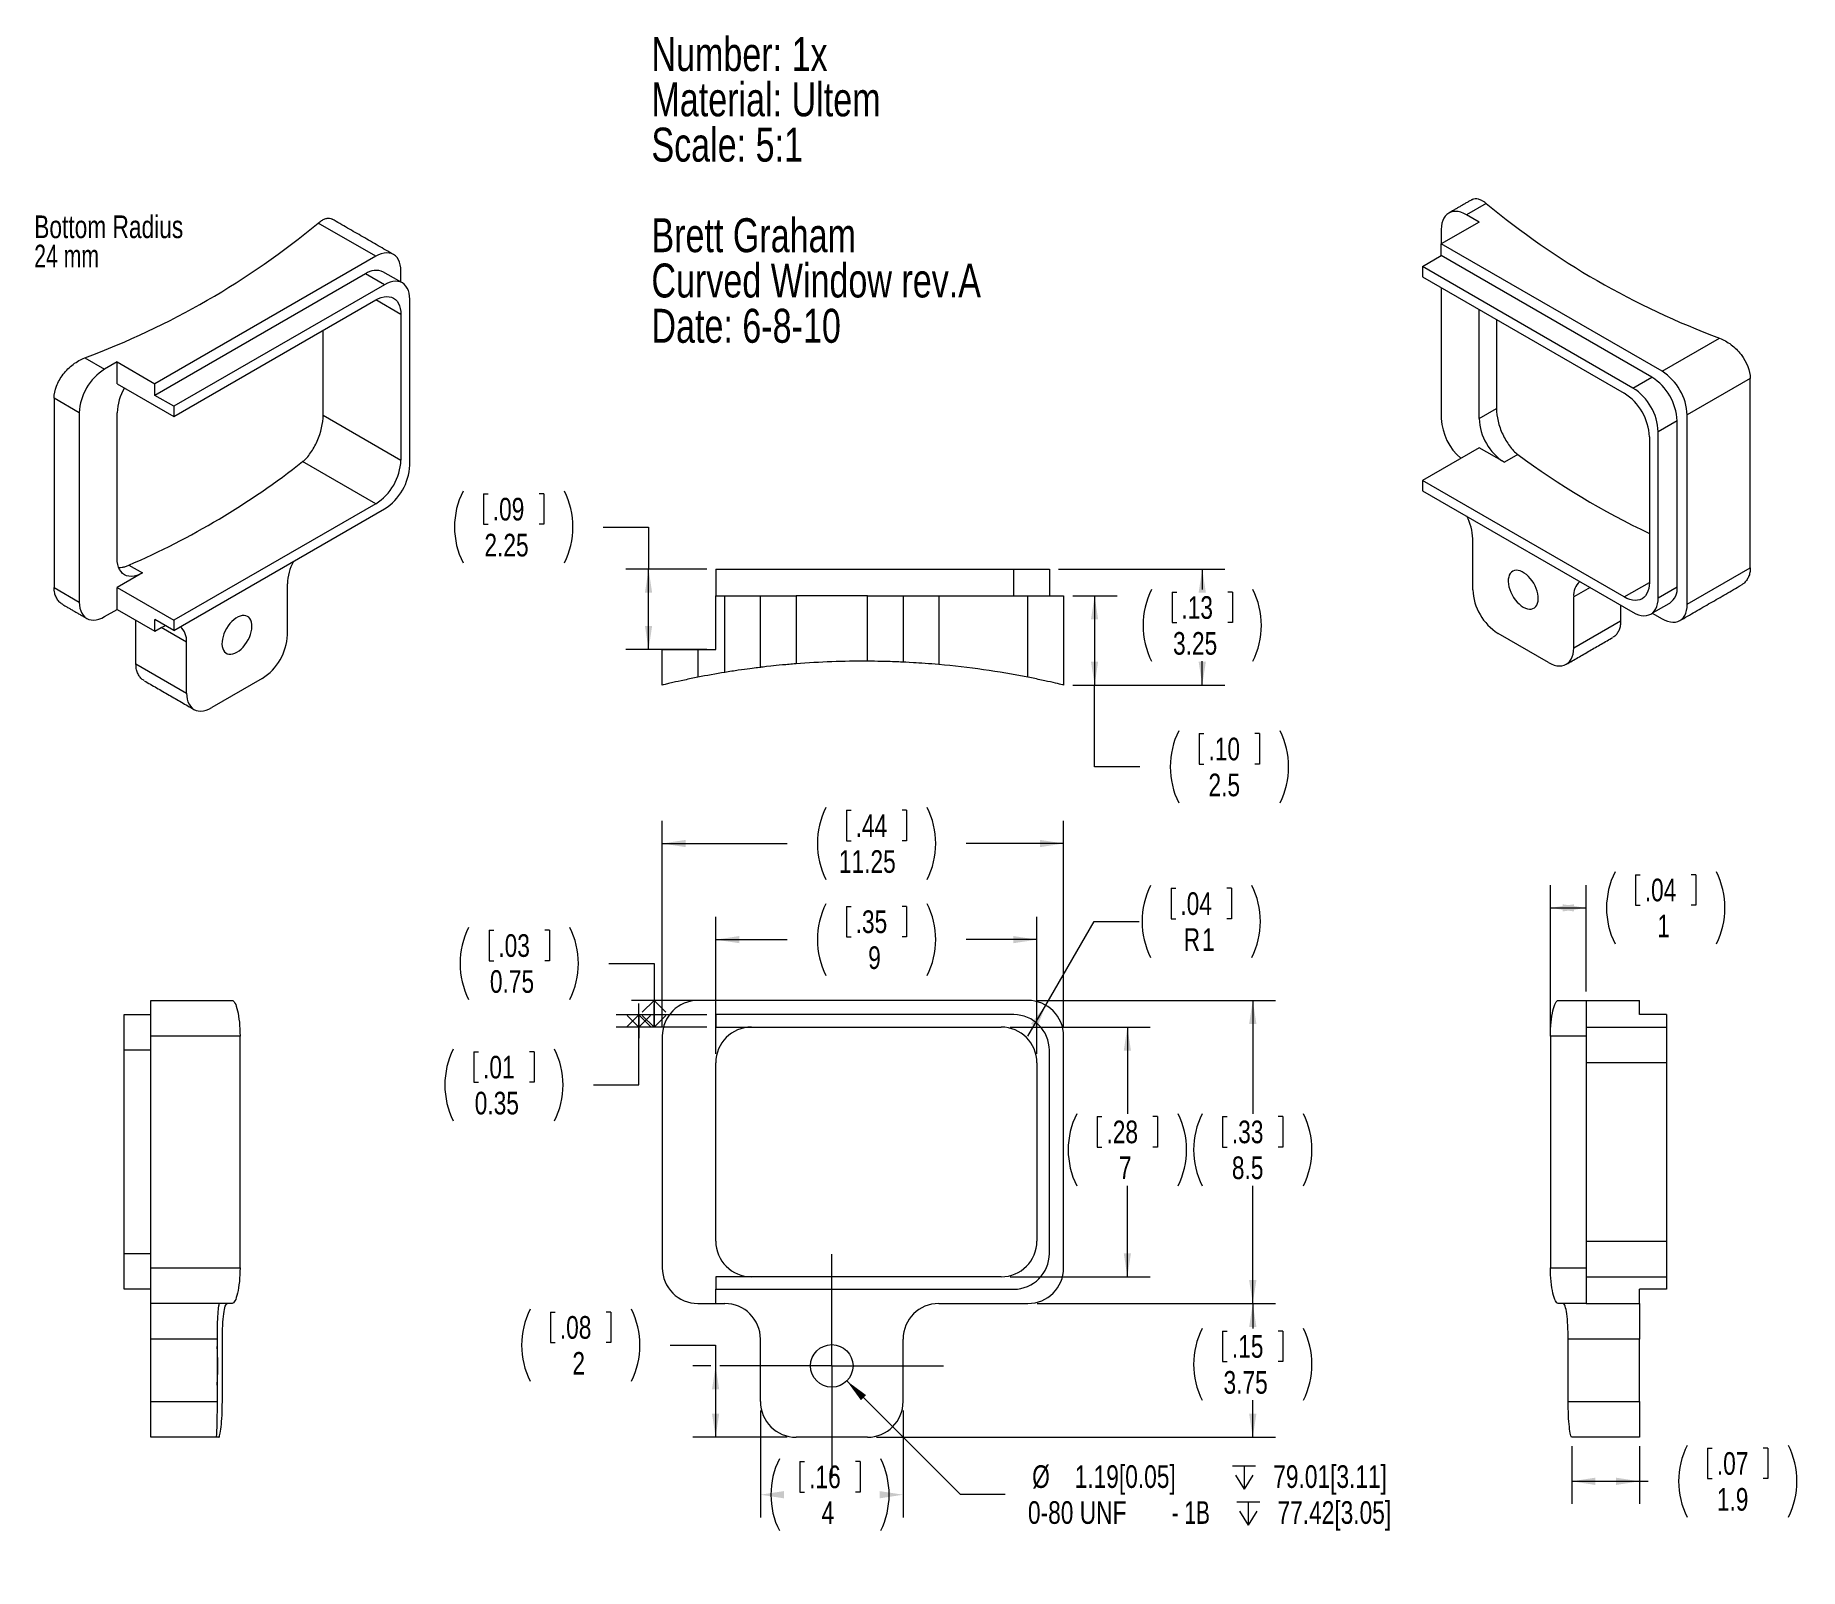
# Model space of a CAD drawing. Header units: millimetres. Extents: x 17 to 265, y -2 to 213.
import ezdxf

# ---------------------------------------------------------------- set-up
doc = ezdxf.new("R2010")
doc.units = ezdxf.units.MM
doc.styles.add('SLDTEXTSTYLE0', font='TXT', dxfattribs={"width": 0.75})
doc.styles.add('SLDTEXTSTYLE1', font='TXT', dxfattribs={"width": 0.6875})
doc.styles.add('SLDTEXTSTYLE2', font='TXT', dxfattribs={"width": 0.7})
doc.dimstyles.new('SLDDIMSTYLE0', dxfattribs={"dimtxt": 3.175, "dimasz": 3.302, "dimexe": 0, "dimexo": 0.0625, "dimgap": 0.79375, "dimtad": 0, "dimtih": 1, "dimtoh": 1, "dimlfac": 0.2, "dimrnd": 1e-09, "dimzin": 12, "dimdsep": 46, "dimtxsty": 'SLDTEXTSTYLE0', "dimsah": 1, "dimcen": 0.09, "dimadec": 0, "dimazin": 0, "dimtfac": 1, "dimtofl": 0, "dimtmove": 0, "dimatfit": 3, "dimfxl": 1, "dimtolj": 1, "dimtzin": 12, "dimarcsym": 0})
doc.dimstyles.new('SLDDIMSTYLE1', dxfattribs={"dimtxt": 3.175, "dimasz": 3.302, "dimexe": 0, "dimexo": 0.0625, "dimgap": 0.79375, "dimtad": 0, "dimtih": 1, "dimtoh": 1, "dimlfac": 0.2, "dimrnd": 1e-09, "dimzin": 12, "dimdsep": 46, "dimtxsty": 'SLDTEXTSTYLE0', "dimblk1": 'OPEN90', "dimblk2": 'OPEN90', "dimsah": 1, "dimcen": 0.09, "dimadec": 0, "dimazin": 0, "dimtfac": 1, "dimtofl": 0, "dimtmove": 0, "dimatfit": 3, "dimldrblk": 'OPEN90', "dimfxl": 1, "dimtolj": 1, "dimtzin": 12, "dimarcsym": 0})
doc.dimstyles.new('SLDDIMSTYLE2', dxfattribs={"dimtxt": 3.175, "dimasz": 3.302, "dimexe": 0, "dimexo": 0.0625, "dimgap": 0.79375, "dimtad": 0, "dimtih": 1, "dimtoh": 1, "dimlfac": 0.2, "dimrnd": 1e-09, "dimzin": 12, "dimdsep": 46, "dimtxsty": 'SLDTEXTSTYLE0', "dimsah": 1, "dimcen": 0.09, "dimadec": 0, "dimazin": 0, "dimtfac": 1, "dimtofl": 0, "dimtmove": 0, "dimatfit": 3, "dimfxl": 1, "dimtolj": 1, "dimtzin": 12, "dimarcsym": 0})
doc.dimstyles.new('SLDDIMSTYLE3', dxfattribs={"dimtxt": 3.175, "dimasz": 3.302, "dimexe": 0, "dimexo": 0.0625, "dimgap": 0.79375, "dimtad": 0, "dimtih": 1, "dimtoh": 1, "dimlfac": 0.2, "dimrnd": 1e-09, "dimzin": 12, "dimdsep": 46, "dimtxsty": 'SLDTEXTSTYLE0', "dimsah": 1, "dimcen": 0.09, "dimadec": 0, "dimazin": 0, "dimtfac": 1, "dimtofl": 0, "dimtmove": 0, "dimatfit": 3, "dimfxl": 1, "dimtolj": 1, "dimtzin": 12, "dimarcsym": 0})

# ---------------------------------------------------------------- blocks, each defined once
blk = doc.blocks.new('SW_NOTE_0')
at = {"color": 0, "linetype": 'Continuous', "lineweight": 0, "attachment_point": 1, "style": 'SLDTEXTSTYLE0'}
for s, insert, char_height in [('Number: 1x', (0, 6.14), 4.763), ('Material: Ultem', (0, -0.21), 4.7625), ('Scale: 5:1', (0, -6.56), 4.763), ('Brett Graham', (0, -19.26), 4.7625), ('Curved Window rev.A', (0, -25.61), 4.7625), ('Date: 6-8-10', (0, -31.96), 4.7625)]:
    blk.add_mtext(s, dxfattribs=dict(at, insert=insert, char_height=char_height))
blk = doc.blocks.new('*D2')
at = {"color": 7, "linetype": 'Continuous', "lineweight": 0}
for p, q in [((112.86, 70.14), (112.86, 89.32)), ((131.17, 90.8), (131.17, 86.52)), ((131.17, 90.8), (131.81, 90.8)), ((139.61, 90.8), (138.97, 90.8)), ((139.61, 90.8), (139.61, 86.52)), ((157.86, 70.14), (157.86, 89.32)), ((112.86, 86.14), (122.84, 86.14)), ((131.17, 86.52), (131.81, 86.52)), ((139.61, 86.52), (138.97, 86.52)), ((157.86, 86.14), (147.94, 86.14))]:
    blk.add_line(p, q, dxfattribs=at)
for centre, start, end in [((138.37, 86.14), 153.4349, 206.5651), ((132.41, 86.14), 333.4349, 26.5651)]:
    blk.add_arc(centre, 11.27, start, end, dxfattribs=at)
for points in [[(112.86, 86.14), (116.16, 85.64), (116.16, 86.65)], [(157.86, 86.14), (154.56, 86.65), (154.56, 85.64)]]:
    blk.add_solid(points, dxfattribs=at)
at = {"color": 7, "linetype": 'Continuous', "lineweight": 0, "attachment_point": 1, "style": 'SLDTEXTSTYLE0'}
for s, insert, char_height in [('.35', (132.46, 90.24), 3.175), ('9', (134.22, 85.2), 3.17)]:
    blk.add_mtext(s, dxfattribs=dict(at, insert=insert, char_height=char_height))
blk = doc.blocks.new('*D3')
at = {"color": 7, "linetype": 'Continuous', "lineweight": 0}
for p, q in [((154.13, 73.87), (173.72, 73.87)), ((170.54, 73.87), (170.54, 61.72)), ((166.32, 61.34), (166.32, 57.06)), ((166.32, 61.34), (166.97, 61.34)), ((174.77, 61.34), (174.12, 61.34)), ((174.77, 61.34), (174.77, 57.06)), ((166.32, 57.06), (166.97, 57.06)), ((174.77, 57.06), (174.12, 57.06)), ((170.54, 38.87), (170.54, 51.64)), ((154.13, 38.87), (173.72, 38.87))]:
    blk.add_line(p, q, dxfattribs=at)
for centre, start, end in [((173.52, 56.68), 153.4349, 206.5651), ((167.57, 56.68), 333.4349, 26.5651)]:
    blk.add_arc(centre, 11.27, start, end, dxfattribs=at)
for points in [[(170.54, 73.87), (170.04, 70.57), (171.05, 70.57)], [(170.54, 38.87), (171.05, 42.17), (170.04, 42.17)]]:
    blk.add_solid(points, dxfattribs=at)
at = {"color": 7, "linetype": 'Continuous', "lineweight": 0, "attachment_point": 1, "style": 'SLDTEXTSTYLE0'}
for s, insert, char_height in [('.28', (167.61, 60.77), 3.175), ('7', (169.37, 55.74), 3.17)]:
    blk.add_mtext(s, dxfattribs=dict(at, insert=insert, char_height=char_height))
blk = doc.blocks.new('*D4')
at = {"color": 7, "linetype": 'Continuous', "lineweight": 0}
for p, q in [((131.17, 104.28), (131.17, 100)), ((131.17, 104.28), (131.81, 104.28)), ((139.61, 104.28), (138.97, 104.28)), ((139.61, 104.28), (139.61, 100)), ((105.36, 73.89), (105.36, 102.8)), ((161.61, 73.89), (161.61, 102.8)), ((105.36, 99.62), (122.84, 99.62)), ((131.17, 100), (131.81, 100)), ((139.61, 100), (138.97, 100)), ((161.61, 99.62), (147.94, 99.62))]:
    blk.add_line(p, q, dxfattribs=at)
for centre, start, end in [((138.37, 99.62), 153.4349, 206.5651), ((132.41, 99.62), 333.4349, 26.5651)]:
    blk.add_arc(centre, 11.27, start, end, dxfattribs=at)
for points in [[(105.36, 99.62), (108.66, 99.11), (108.66, 100.13)], [(161.61, 99.62), (158.31, 100.13), (158.31, 99.11)]]:
    blk.add_solid(points, dxfattribs=at)
at = {"color": 7, "linetype": 'Continuous', "lineweight": 0, "char_height": 3.175, "attachment_point": 1, "style": 'SLDTEXTSTYLE0'}
for s, insert in [('.44', (132.46, 103.71)), ('11.25', (130.11, 98.68))]:
    blk.add_mtext(s, dxfattribs=dict(at, insert=insert))
blk = doc.blocks.new('*D5')
at = {"color": 7, "linetype": 'Continuous', "lineweight": 0}
for p, q in [((157.88, 77.62), (191.3, 77.62)), ((188.12, 77.62), (188.12, 61.72)), ((183.9, 61.34), (183.9, 57.06)), ((183.9, 61.34), (184.55, 61.34)), ((192.34, 61.34), (191.7, 61.34)), ((192.34, 61.34), (192.34, 57.06)), ((183.9, 57.06), (184.55, 57.06)), ((192.34, 57.06), (191.7, 57.06)), ((188.12, 35.12), (188.12, 51.64)), ((157.88, 35.12), (191.3, 35.12))]:
    blk.add_line(p, q, dxfattribs=at)
for centre, start, end in [((191.1, 56.68), 153.4349, 206.5651), ((185.14, 56.68), 333.4349, 26.5651)]:
    blk.add_arc(centre, 11.27, start, end, dxfattribs=at)
for points in [[(188.12, 77.62), (187.61, 74.32), (188.63, 74.32)], [(188.12, 35.12), (188.63, 38.42), (187.61, 38.42)]]:
    blk.add_solid(points, dxfattribs=at)
at = {"color": 7, "linetype": 'Continuous', "lineweight": 0, "char_height": 3.175, "attachment_point": 1, "style": 'SLDTEXTSTYLE0'}
for s, insert in [('.33', (185.19, 60.77)), ('8.5', (185.19, 55.74))]:
    blk.add_mtext(s, dxfattribs=dict(at, insert=insert))
blk = doc.blocks.new('*D6')
at = {"color": 7, "linetype": 'Continuous', "lineweight": 0}
for p, q in [((157.88, 35.12), (191.3, 35.12)), ((188.12, 35.12), (188.12, 31.63)), ((183.9, 31.25), (183.9, 26.97)), ((183.9, 31.25), (184.55, 31.25)), ((192.34, 31.25), (191.7, 31.25)), ((192.34, 31.25), (192.34, 26.97)), ((183.9, 26.97), (184.55, 26.97)), ((192.34, 26.97), (191.7, 26.97)), ((188.12, 16.37), (188.12, 21.56)), ((135.38, 16.37), (191.3, 16.37))]:
    blk.add_line(p, q, dxfattribs=at)
for centre, start, end in [((191.1, 26.59), 153.4349, 206.5651), ((185.14, 26.59), 333.4349, 26.5651)]:
    blk.add_arc(centre, 11.27, start, end, dxfattribs=at)
for points in [[(188.12, 35.12), (187.61, 31.82), (188.63, 31.82)], [(188.12, 16.37), (188.63, 19.67), (187.61, 19.67)]]:
    blk.add_solid(points, dxfattribs=at)
at = {"color": 7, "linetype": 'Continuous', "lineweight": 0, "char_height": 3.175, "attachment_point": 1, "style": 'SLDTEXTSTYLE0'}
for s, insert in [('.15', (185.19, 30.69)), ('3.75', (184.02, 25.65))]:
    blk.add_mtext(s, dxfattribs=dict(at, insert=insert))
blk = doc.blocks.new('*D7')
at = {"color": 7, "linetype": 'Continuous', "lineweight": 0}
for p, q in [((119.11, 20.1), (119.11, 5.13)), ((139.11, 20.1), (139.11, 5.13)), ((124.65, 12.97), (124.65, 8.69)), ((124.65, 12.97), (125.29, 12.97)), ((133.09, 12.97), (132.44, 12.97)), ((133.09, 12.97), (133.09, 8.69)), ((124.65, 8.69), (125.29, 8.69)), ((133.09, 8.69), (132.44, 8.69))]:
    blk.add_line(p, q, dxfattribs=at)
for centre, start, end in [((131.85, 8.31), 153.4349, 206.5651), ((125.89, 8.31), 333.4349, 26.5651)]:
    blk.add_arc(centre, 11.27, start, end, dxfattribs=at)
for points in [[(119.11, 8.31), (122.41, 7.8), (122.41, 8.82)], [(139.11, 8.31), (135.81, 8.82), (135.81, 7.8)]]:
    blk.add_solid(points, dxfattribs=at)
at = {"color": 7, "linetype": 'Continuous', "lineweight": 0, "attachment_point": 1, "style": 'SLDTEXTSTYLE0'}
for s, insert, char_height in [('.16', (125.94, 12.4), 3.175), ('4', (127.69, 7.36), 3.17)]:
    blk.add_mtext(s, dxfattribs=dict(at, insert=insert, char_height=char_height))
blk = doc.blocks.new('*D8')
at = {"color": 7, "linetype": 'Continuous', "lineweight": 0}
for p, q in [((89.71, 33.93), (89.71, 29.65)), ((89.71, 33.93), (90.36, 33.93)), ((98.16, 33.93), (97.51, 33.93)), ((98.16, 33.93), (98.16, 29.65)), ((89.71, 29.65), (90.36, 29.65)), ((98.16, 29.65), (97.51, 29.65)), ((106.48, 29.27), (112.83, 29.27)), ((112.83, 29.27), (112.83, 26.37)), ((112.16, 26.37), (109.66, 26.37)), ((112.83, 26.37), (112.83, 16.37)), ((122.84, 16.37), (109.66, 16.37))]:
    blk.add_line(p, q, dxfattribs=at)
for centre, start, end in [((96.91, 29.27), 153.4349, 206.5651), ((90.96, 29.27), 333.4349, 26.5651)]:
    blk.add_arc(centre, 11.27, start, end, dxfattribs=at)
for points in [[(112.83, 26.37), (112.33, 23.07), (113.34, 23.07)], [(112.83, 16.37), (113.34, 19.67), (112.33, 19.67)]]:
    blk.add_solid(points, dxfattribs=at)
at = {"color": 7, "linetype": 'Continuous', "lineweight": 0, "attachment_point": 1, "style": 'SLDTEXTSTYLE0'}
for s, insert, char_height in [('.08', (91, 33.36), 3.175), ('2', (92.76, 28.32), 3.17)]:
    blk.add_mtext(s, dxfattribs=dict(at, insert=insert, char_height=char_height))
blk = doc.blocks.new('_OPEN90')
at = {"color": 0, "linetype": 'ByBlock', "lineweight": -2}
for p, q in [((0, 0), (-1, 0)), ((-0.5, 0.5), (0, 0)), ((0, 0), (-0.5, -0.5))]:
    blk.add_line(p, q, dxfattribs=at)
blk = doc.blocks.new('*D10')
at = {"color": 7, "linetype": 'Continuous', "lineweight": 0}
for p, q in [((81.09, 87.46), (81.09, 83.18)), ((81.09, 87.46), (81.73, 87.46)), ((89.53, 87.46), (88.88, 87.46)), ((89.53, 87.46), (89.53, 83.18)), ((81.09, 83.18), (81.73, 83.18)), ((89.53, 83.18), (88.88, 83.18)), ((97.86, 82.8), (104.21, 82.8)), ((104.21, 82.8), (104.21, 77.62)), ((111.59, 77.62), (101.03, 77.62)), ((104.21, 77.62), (104.21, 73.87)), ((111.59, 73.87), (101.03, 73.87))]:
    blk.add_line(p, q, dxfattribs=at)
for centre, start, end in [((88.29, 82.8), 153.4349, 206.5651), ((82.33, 82.8), 333.4349, 26.5651)]:
    blk.add_arc(centre, 11.27, start, end, dxfattribs=at)
at = {"color": 7, "linetype": 'Continuous', "lineweight": 0, "xscale": 3.302, "yscale": 3.302}
for p, rotation in [((104.21, 77.62, -7.48), 90), ((104.21, 73.87, -7.48), 270)]:
    blk.add_blockref('_OPEN90', p, dxfattribs=dict(at, rotation=rotation))
at = {"color": 7, "linetype": 'Continuous', "lineweight": 0, "char_height": 3.175, "attachment_point": 1, "style": 'SLDTEXTSTYLE0'}
for s, insert in [('.03', (82.38, 86.9)), ('0.75', (81.2, 81.86))]:
    blk.add_mtext(s, dxfattribs=dict(at, insert=insert))
blk = doc.blocks.new('*D11')
at = {"color": 7, "linetype": 'Continuous', "lineweight": 0}
for p, q in [((111.59, 75.62), (98.9, 75.62)), ((102.07, 75.62), (102.07, 73.87)), ((111.59, 73.87), (98.9, 73.87)), ((102.07, 65.76), (102.07, 73.87)), ((78.95, 70.42), (78.95, 66.14)), ((78.95, 70.42), (79.59, 70.42)), ((87.39, 70.42), (86.75, 70.42)), ((87.39, 70.42), (87.39, 66.14)), ((78.95, 66.14), (79.59, 66.14)), ((87.39, 66.14), (86.75, 66.14)), ((95.72, 65.76), (102.07, 65.76))]:
    blk.add_line(p, q, dxfattribs=at)
for centre, start, end in [((86.15, 65.76), 153.4349, 206.5651), ((80.19, 65.76), 333.4349, 26.5651)]:
    blk.add_arc(centre, 11.27, start, end, dxfattribs=at)
at = {"color": 7, "linetype": 'Continuous', "lineweight": 0, "xscale": 3.302, "yscale": 3.302}
for p, rotation in [((102.07, 73.87, -7.48), 270), ((102.07, 75.62, -7.48), 90)]:
    blk.add_blockref('_OPEN90', p, dxfattribs=dict(at, rotation=rotation))
at = {"color": 7, "linetype": 'Continuous', "lineweight": 0, "char_height": 3.175, "attachment_point": 1, "style": 'SLDTEXTSTYLE0'}
for s, insert in [('.01', (80.24, 69.85)), ('0.35', (79.07, 64.81))]:
    blk.add_mtext(s, dxfattribs=dict(at, insert=insert))
blk = doc.blocks.new('SW_SYMBOL_HOLE_DEPTH')
at = {"color": 0, "linetype": 'Continuous', "lineweight": 0}
for p, q in [((0, 875), (800, 875)), ((400, 875), (400, 75)), ((100, 555), (400, 75)), ((700, 555), (400, 75))]:
    blk.add_line(p, q, dxfattribs=at)
blk = doc.blocks.new('*D12')
at = {"color": 7, "linetype": 'Continuous', "lineweight": 0}
for p, q in [((131.22, 24.27), (147.09, 8.4)), ((147.09, 8.4), (153.44, 8.4))]:
    blk.add_line(p, q, dxfattribs=at)
blk.add_solid([(131.22, 24.27), (133.19, 21.57), (133.91, 22.29)], dxfattribs=at)
at = {"color": 7, "linetype": 'Continuous', "lineweight": 0, "xscale": 0.0040555664, "yscale": 0.0040555664, "zscale": 0.0040555664}
for p in [(185.28, 8.79), (185.87, 3.75)]:
    blk.add_blockref('SW_SYMBOL_HOLE_DEPTH', p, dxfattribs=at)
at = {"color": 7, "linetype": 'Continuous', "lineweight": 0, "char_height": 3.175, "attachment_point": 1}
for s, insert, style in [('%%c', (157.2, 12.44), 'SLDTEXTSTYLE0'), ('1.19[0.05]', (163.16, 12.44), 'SLDTEXTSTYLE0'), ('79.01[3.11]', (190.99, 12.44), 'SLDTEXTSTYLE0'), ('0-80 UNF', (156.61, 7.4), 'SLDTEXTSTYLE0'), ('77.42[3.05]', (191.58, 7.4), 'SLDTEXTSTYLE0'), ('- 1B', (176.76, 7.4), 'SLDTEXTSTYLE1')]:
    blk.add_mtext(s, dxfattribs=dict(at, insert=insert, style=style))
blk = doc.blocks.new('*D14')
at = {"color": 7, "linetype": 'Continuous', "lineweight": 0}
for p, q in [((176.68, 93.35), (176.68, 89.06)), ((176.68, 93.35), (177.33, 93.35)), ((185.12, 93.35), (184.48, 93.35)), ((185.12, 93.35), (185.12, 89.06)), ((176.68, 89.06), (177.33, 89.06)), ((185.12, 89.06), (184.48, 89.06)), ((159.11, 76.95), (165.87, 88.69)), ((165.87, 88.69), (172.22, 88.69)), ((156.61, 72.62), (159.11, 76.95))]:
    blk.add_line(p, q, dxfattribs=at)
for centre, start, end in [((183.88, 88.69), 153.4349, 206.5651), ((177.92, 88.69), 333.4349, 26.5651)]:
    blk.add_arc(centre, 11.27, start, end, dxfattribs=at)
blk.add_solid([(159.11, 76.95), (157.02, 74.35), (157.9, 73.84)], dxfattribs=at)
at = {"color": 7, "linetype": 'Continuous', "lineweight": 0, "attachment_point": 1, "style": 'SLDTEXTSTYLE0'}
for s, insert, char_height in [('.04', (177.97, 92.78), 3.175), ('R', (178.44, 87.74), 3.17), ('1', (181.01, 87.74), 3.17)]:
    blk.add_mtext(s, dxfattribs=dict(at, insert=insert, char_height=char_height))
blk = doc.blocks.new('SW_CENTERMARKSYMBOL_0')
at = {"color": 0, "linetype": 'Continuous', "lineweight": 0}
for p, q in [((0, 12.7), (0, 15.67815)), ((0, 0), (0, 12.7)), ((-12.7, 0), (-15.67815, 0)), ((0, 0), (-12.7, 0)), ((0, 0), (0, -12.7)), ((0, 0), (12.7, 0)), ((12.7, 0), (15.67815, 0)), ((0, -12.7), (0, -15.67815))]:
    blk.add_line(p, q, dxfattribs=at)
blk = doc.blocks.new('*D16')
at = {"color": 7, "linetype": 'Continuous', "lineweight": 0}
for p, q in [((232.82, 15.1), (232.82, 7.02)), ((242.34, 15.1), (242.34, 7.02)), ((251.87, 14.85), (251.87, 10.57)), ((251.87, 14.85), (252.52, 14.85)), ((260.31, 14.85), (259.67, 14.85)), ((260.31, 14.85), (260.31, 10.57)), ((232.82, 10.19), (242.34, 10.19)), ((242.34, 10.19), (243.54, 10.19)), ((251.87, 10.57), (252.52, 10.57)), ((260.31, 10.57), (259.67, 10.57))]:
    blk.add_line(p, q, dxfattribs=at)
for centre, start, end in [((259.07, 10.19), 153.4349, 206.5651), ((253.11, 10.19), 333.4349, 26.5651)]:
    blk.add_arc(centre, 11.27, start, end, dxfattribs=at)
for points in [[(232.82, 10.19), (236.12, 9.68), (236.12, 10.7)], [(242.34, 10.19), (239.04, 10.7), (239.04, 9.68)]]:
    blk.add_solid(points, dxfattribs=at)
at = {"color": 7, "linetype": 'Continuous', "lineweight": 0, "char_height": 3.175, "attachment_point": 1, "style": 'SLDTEXTSTYLE0'}
for s, insert in [('.07', (253.16, 14.28)), ('1.9', (253.16, 9.25))]:
    blk.add_mtext(s, dxfattribs=dict(at, insert=insert))
blk = doc.blocks.new('*D17')
at = {"color": 7, "linetype": 'Continuous', "lineweight": 0}
for p, q in [((241.77, 95.25), (241.77, 90.97)), ((241.77, 95.25), (242.42, 95.25)), ((250.22, 95.25), (249.57, 95.25)), ((250.22, 95.25), (250.22, 90.97)), ((229.84, 73.89), (229.84, 93.77)), ((234.84, 78.89), (234.84, 93.77)), ((229.84, 90.59), (234.84, 90.59)), ((241.77, 90.97), (242.42, 90.97)), ((250.22, 90.97), (249.57, 90.97))]:
    blk.add_line(p, q, dxfattribs=at)
for centre, start, end in [((248.97, 90.59), 153.4349, 206.5651), ((243.02, 90.59), 333.4349, 26.5651)]:
    blk.add_arc(centre, 11.27, start, end, dxfattribs=at)
for points in [[(229.84, 90.59), (233.14, 90.09), (233.14, 91.1)], [(234.84, 90.59), (231.54, 91.1), (231.54, 90.09)]]:
    blk.add_solid(points, dxfattribs=at)
at = {"color": 7, "linetype": 'Continuous', "lineweight": 0, "attachment_point": 1, "style": 'SLDTEXTSTYLE0'}
for s, insert, char_height in [('.04', (243.06, 94.69), 3.175), ('1', (244.82, 89.65), 3.17)]:
    blk.add_mtext(s, dxfattribs=dict(at, insert=insert, char_height=char_height))
blk = doc.blocks.new('*D18')
at = {"color": 7, "linetype": 'Continuous', "lineweight": 0}
for p, q in [((162.88, 134.34), (169.12, 134.34)), ((165.95, 134.34), (165.95, 121.84)), ((162.88, 121.84), (169.12, 121.84)), ((165.95, 110.37), (165.95, 121.84)), ((180.62, 115.03), (180.62, 110.74)), ((180.62, 115.03), (181.27, 115.03)), ((189.07, 115.03), (188.42, 115.03)), ((189.07, 115.03), (189.07, 110.74)), ((172.3, 110.37), (165.95, 110.37)), ((180.62, 110.74), (181.27, 110.74)), ((189.07, 110.74), (188.42, 110.74))]:
    blk.add_line(p, q, dxfattribs=at)
for centre, start, end in [((187.82, 110.37), 153.4349, 206.5651), ((181.87, 110.37), 333.4349, 26.5651)]:
    blk.add_arc(centre, 11.27, start, end, dxfattribs=at)
for points in [[(165.95, 134.34), (165.44, 131.04), (166.45, 131.04)], [(165.95, 121.84), (166.45, 125.14), (165.44, 125.14)]]:
    blk.add_solid(points, dxfattribs=at)
at = {"color": 7, "linetype": 'Continuous', "lineweight": 0, "char_height": 3.175, "attachment_point": 1, "style": 'SLDTEXTSTYLE0'}
for s, insert in [('.10', (181.91, 114.46)), ('2.5', (181.91, 109.42))]:
    blk.add_mtext(s, dxfattribs=dict(at, insert=insert))
blk = doc.blocks.new('*D19')
at = {"color": 7, "linetype": 'Continuous', "lineweight": 0}
for p, q in [((160.88, 138.09), (184.22, 138.09)), ((181.04, 138.09), (181.04, 135.25)), ((176.82, 134.87), (176.82, 130.59)), ((176.82, 134.87), (177.47, 134.87)), ((185.26, 134.87), (184.62, 134.87)), ((185.26, 134.87), (185.26, 130.59)), ((176.82, 130.59), (177.47, 130.59)), ((185.26, 130.59), (184.62, 130.59)), ((181.04, 121.84), (181.04, 125.17)), ((162.88, 121.84), (184.22, 121.84))]:
    blk.add_line(p, q, dxfattribs=at)
for centre, start, end in [((184.02, 130.21), 153.4349, 206.5651), ((178.06, 130.21), 333.4349, 26.5651)]:
    blk.add_arc(centre, 11.27, start, end, dxfattribs=at)
for points in [[(181.04, 138.09), (180.53, 134.79), (181.55, 134.79)], [(181.04, 121.84), (181.55, 125.14), (180.53, 125.14)]]:
    blk.add_solid(points, dxfattribs=at)
at = {"color": 7, "linetype": 'Continuous', "lineweight": 0, "char_height": 3.175, "attachment_point": 1, "style": 'SLDTEXTSTYLE0'}
for s, insert in [('.13', (178.11, 134.3)), ('3.25', (176.94, 129.27))]:
    blk.add_mtext(s, dxfattribs=dict(at, insert=insert))
blk = doc.blocks.new('*D20')
at = {"color": 7, "linetype": 'Continuous', "lineweight": 0}
for p, q in [((80.31, 148.66), (80.31, 144.38)), ((80.31, 148.66), (80.96, 148.66)), ((88.76, 148.66), (88.11, 148.66)), ((88.76, 148.66), (88.76, 144.38)), ((80.31, 144.38), (80.96, 144.38)), ((88.76, 144.38), (88.11, 144.38)), ((97.09, 144), (103.44, 144)), ((103.44, 144), (103.44, 138.09)), ((111.59, 138.09), (100.26, 138.09)), ((103.44, 126.84), (103.44, 138.09)), ((111.59, 126.84), (100.26, 126.84))]:
    blk.add_line(p, q, dxfattribs=at)
for centre, start, end in [((87.51, 144), 153.4349, 206.5651), ((81.56, 144), 333.4349, 26.5651)]:
    blk.add_arc(centre, 11.27, start, end, dxfattribs=at)
for points in [[(103.44, 138.09), (102.93, 134.79), (103.94, 134.79)], [(103.44, 126.84), (103.94, 130.14), (102.93, 130.14)]]:
    blk.add_solid(points, dxfattribs=at)
at = {"color": 7, "linetype": 'Continuous', "lineweight": 0, "char_height": 3.175, "attachment_point": 1, "style": 'SLDTEXTSTYLE0'}
for s, insert in [('.09', (81.6, 148.09)), ('2.25', (80.43, 143.05))]:
    blk.add_mtext(s, dxfattribs=dict(at, insert=insert))
blk = doc.blocks.new('SW_NOTE_1')
at = {"color": 0, "linetype": 'Continuous', "lineweight": 0, "char_height": 3.175, "attachment_point": 1}
for s, insert, style in [('Bottom Radius', (0, 4.09), 'SLDTEXTSTYLE0'), ('24 mm', (0, -0.01), 'SLDTEXTSTYLE2')]:
    blk.add_mtext(s, dxfattribs=dict(at, insert=insert, style=style))

msp = doc.modelspace()

# ---------------------------------------------------------------- linework, layer by layer
at = {"color": 7, "linetype": 'Continuous', "lineweight": 15}
for p, q in [((220.838, 189.366), (218.076, 187.771)), ((65.194, 181.954), (57.128, 186.61)), ((219.844, 186.751), (214.54, 183.689)), ((214.54, 185.729), (214.54, 183.689)), ((219.844, 186.751), (218.076, 187.771)), ((214.54, 182.056), (214.54, 183.689)), ((245.476, 165.83), (214.54, 183.689)), ((65.194, 181.954), (34.258, 164.095)), ((211.889, 180.525), (214.54, 182.056)), ((211.889, 180.525), (211.889, 179.096)), ((241.41, 163.483), (211.889, 180.525)), ((244.062, 165.014), (214.54, 182.056)), ((63.78, 179.505), (34.258, 162.462)), ((66.431, 177.974), (63.78, 179.505)), ((68.73, 178.338), (68.73, 179.912)), ((211.889, 179.096), (240.173, 162.768)), ((66.431, 177.974), (36.91, 160.931)), ((36.91, 159.502), (65.194, 175.83)), ((68.73, 173.789), (65.193, 175.83)), ((69.967, 152.661), (69.967, 175.932)), ((214.54, 177.566), (214.54, 159.192)), ((68.73, 173.789), (68.73, 153.375)), ((219.844, 159.192), (219.844, 174.504)), ((57.834, 159.665), (57.834, 171.581)), ((222.278, 173.098), (222.278, 160.598)), ((245.476, 165.83), (253.542, 170.487)), ((24.425, 167.731), (27.187, 166.136)), ((28.955, 167.157), (27.187, 166.136)), ((28.955, 167.157), (34.258, 164.095)), ((28.955, 164.095), (28.955, 167.157)), ((28.955, 164.095), (36.91, 159.502)), ((34.258, 162.462), (34.258, 164.095)), ((241.41, 163.483), (244.062, 165.014)), ((257.85, 164.809), (249.012, 159.706)), ((257.85, 138.271), (257.85, 164.809)), ((23.652, 160.012), (20.116, 162.053)), ((20.116, 162.053), (20.116, 135.516)), ((36.91, 160.931), (34.258, 162.462)), ((36.91, 160.931), (36.91, 159.502)), ((23.652, 160.012), (23.652, 133.475)), ((28.955, 139.598), (28.955, 160.012)), ((57.834, 159.665), (68.73, 153.375)), ((219.844, 159.192), (222.278, 160.598)), ((247.597, 158.89), (244.946, 157.359)), ((247.597, 135.618), (247.597, 158.89)), ((249.012, 133.169), (249.012, 159.706)), ((243.708, 156.644), (243.708, 136.231)), ((244.946, 134.088), (244.946, 157.359)), ((219.844, 155.11), (211.889, 150.517)), ((223.379, 153.069), (219.844, 155.11)), ((225.273, 154.162), (223.379, 153.069)), ((65.194, 147.252), (54.954, 153.163)), ((211.889, 150.517), (211.889, 149.088)), ((240.173, 134.189), (211.889, 150.517)), ((211.889, 149.088), (241.41, 132.046)), ((65.194, 147.252), (36.91, 130.923)), ((36.91, 129.494), (66.431, 146.537)), ((218.96, 135.207), (218.96, 142.352)), ((30.596, 138.65), (32.49, 137.557)), ((32.49, 137.557), (28.955, 135.516)), ((52.82, 128.88), (52.82, 136.025)), ((112.862, 138.09), (154.612, 138.09)), ((112.862, 138.09), (112.862, 134.34)), ((154.612, 134.34), (154.612, 138.09)), ((154.612, 138.09), (159.612, 138.09)), ((159.612, 138.09), (159.612, 134.34)), ((240.173, 134.189), (243.708, 136.23)), ((249.012, 133.169), (257.85, 138.271)), ((20.116, 135.516), (23.652, 133.475)), ((28.955, 132.454), (28.955, 135.516)), ((28.955, 135.516), (36.91, 130.923)), ((112.862, 126.84), (112.862, 134.34)), ((112.862, 134.34), (114.112, 134.34)), ((114.112, 123.608), (114.112, 134.34)), ((114.112, 134.34), (119.112, 134.34)), ((119.112, 124.319), (119.112, 134.34)), ((119.112, 134.34), (124.112, 134.34)), ((124.112, 134.34), (124.112, 124.816)), ((134.112, 134.34), (124.112, 134.34)), ((134.112, 125.181), (134.112, 134.34)), ((134.112, 134.34), (139.112, 134.34)), ((139.112, 134.34), (139.112, 125.051)), ((139.112, 134.34), (144.112, 134.34)), ((144.112, 134.34), (144.112, 124.711)), ((144.112, 134.34), (156.612, 134.34)), ((156.612, 122.934), (156.612, 134.34)), ((156.612, 134.34), (161.612, 134.34)), ((161.612, 134.34), (161.612, 121.84)), ((235.401, 135.515), (233.102, 134.188)), ((233.102, 127.043), (233.102, 134.188)), ((244.946, 134.088), (247.597, 135.618)), ((27.187, 131.433), (28.955, 132.454)), ((28.955, 132.454), (34.258, 129.392)), ((239.67, 133.05), (239.67, 130.835)), ((244.112, 131.915), (245.476, 131.127)), ((31.591, 124.807), (31.591, 130.932)), ((34.258, 129.392), (34.258, 131.025)), ((36.91, 129.494), (34.258, 131.025)), ((34.258, 129.392), (35.142, 129.902)), ((38.678, 127.861), (35.141, 129.902)), ((36.91, 130.923), (36.91, 129.494)), ((229.566, 125.002), (222.495, 129.084)), ((233.102, 127.043), (239.67, 130.835)), ((38.678, 120.716), (38.678, 127.861)), ((105.362, 121.84), (105.362, 126.84)), ((105.362, 126.84), (110.362, 126.84)), ((110.362, 126.84), (110.362, 122.934)), ((110.362, 126.84), (112.862, 126.84)), ((31.591, 124.807), (38.678, 120.716)), ((49.284, 122.756), (42.213, 118.674)), ((33.677, 77.622), (45.084, 77.622)), ((33.677, 72.622), (33.677, 77.622)), ((112.862, 77.622), (110.362, 77.622)), ((156.612, 77.622), (112.862, 77.622)), ((112.862, 75.622), (112.862, 77.622)), ((230.936, 77.622), (234.842, 77.622)), ((234.842, 77.622), (234.842, 72.622)), ((234.842, 77.622), (242.342, 77.622)), ((242.342, 75.622), (242.342, 77.622)), ((29.927, 75.622), (33.677, 75.622)), ((29.927, 70.622), (29.927, 75.622)), ((112.862, 75.622), (112.862, 73.872)), ((154.612, 75.622), (112.862, 75.622)), ((246.092, 75.622), (242.342, 75.622)), ((246.092, 75.622), (246.092, 73.872)), ((33.677, 40.122), (33.677, 72.622)), ((46.177, 72.622), (33.677, 72.622)), ((46.177, 40.122), (46.177, 72.622)), ((105.362, 72.622), (105.362, 40.122)), ((112.862, 73.872), (152.862, 73.872)), ((161.612, 40.122), (161.612, 72.622)), ((229.842, 72.622), (229.842, 40.122)), ((234.842, 72.622), (229.842, 72.622)), ((234.842, 73.872), (246.092, 73.872)), ((234.842, 72.622), (234.842, 40.122)), ((246.092, 73.872), (246.092, 68.872)), ((29.927, 42.122), (29.927, 70.622)), ((33.677, 70.622), (29.927, 70.622)), ((159.612, 42.122), (159.612, 70.622)), ((112.862, 43.872), (112.862, 68.872)), ((157.862, 68.872), (157.862, 43.872)), ((246.092, 68.872), (234.842, 68.872)), ((246.092, 68.872), (246.092, 43.872)), ((29.927, 42.122), (33.677, 42.122)), ((29.927, 37.122), (29.927, 42.122)), ((234.842, 43.872), (246.092, 43.872)), ((246.092, 43.872), (246.092, 38.872)), ((33.677, 40.122), (46.177, 40.122)), ((33.677, 35.122), (33.677, 40.122)), ((229.842, 40.122), (234.842, 40.122)), ((234.842, 40.122), (234.842, 35.122)), ((33.677, 37.122), (29.927, 37.122)), ((152.862, 38.872), (112.862, 38.872)), ((112.862, 38.872), (112.862, 37.122)), ((112.862, 37.122), (154.612, 37.122)), ((112.862, 35.122), (112.862, 37.122)), ((234.842, 38.872), (246.092, 38.872)), ((246.092, 37.122), (242.342, 37.122)), ((242.342, 35.122), (242.342, 37.122)), ((246.092, 38.872), (246.092, 37.122)), ((45.084, 35.122), (33.677, 35.122)), ((33.677, 30.122), (33.677, 35.122)), ((110.362, 35.122), (112.862, 35.122)), ((112.862, 35.122), (114.112, 35.122)), ((144.112, 35.122), (156.612, 35.122)), ((234.842, 35.122), (230.936, 35.122)), ((234.842, 35.122), (242.342, 35.122)), ((242.342, 35.122), (242.342, 30.122)), ((42.967, 30.122), (33.677, 30.122)), ((33.677, 21.372), (33.677, 30.122)), ((42.967, 30.122), (42.967, 21.372)), ((43.699, 21.372), (43.699, 30.122)), ((119.112, 21.372), (119.112, 30.122)), ((139.112, 21.372), (139.112, 30.122)), ((232.321, 21.372), (232.321, 30.122)), ((242.342, 30.122), (232.321, 30.122)), ((242.342, 21.372), (242.342, 30.122)), ((33.677, 21.372), (42.967, 21.372)), ((33.677, 16.372), (33.677, 21.372)), ((232.321, 21.372), (242.342, 21.372)), ((242.342, 21.372), (242.342, 16.372)), ((42.836, 16.372), (33.677, 16.372)), ((43.202, 16.372), (42.836, 16.372)), ((134.112, 16.372), (124.112, 16.372)), ((242.342, 16.372), (232.818, 16.372))]:
    msp.add_line(p, q, dxfattribs=at)
at = {"color": 7, "linetype": 'Continuous', "lineweight": 15, "flags": 128}
for points in [[(218.076, 187.771), (217.68, 187.974), (217.289, 188.123), (216.908, 188.216), (216.542, 188.252), (216.195, 188.231), (215.871, 188.153), (215.576, 188.019), (215.312, 187.83), (215.082, 187.589), (214.89, 187.299), (214.739, 186.963), (214.629, 186.587), (214.562, 186.174), (214.54, 185.729)], [(68.73, 179.912), (68.707, 180.357), (68.641, 180.77), (68.531, 181.146), (68.379, 181.482), (68.188, 181.772), (67.958, 182.013), (67.694, 182.201), (67.398, 182.336), (67.075, 182.414), (66.728, 182.435), (66.362, 182.399), (65.981, 182.306), (65.59, 182.157), (65.194, 181.954)], [(69.967, 175.932), (69.945, 176.376), (69.878, 176.789), (69.769, 177.166), (69.617, 177.501), (69.425, 177.791), (69.196, 178.032), (68.931, 178.221), (68.636, 178.356), (68.313, 178.434), (67.966, 178.455), (67.599, 178.419), (67.218, 178.326), (66.827, 178.177), (66.431, 177.974)], [(65.194, 175.83), (65.59, 176.033), (65.981, 176.182), (66.362, 176.275), (66.728, 176.312), (67.075, 176.291), (67.398, 176.212), (67.694, 176.078), (67.958, 175.889), (68.188, 175.648), (68.379, 175.358), (68.531, 175.023), (68.641, 174.646), (68.707, 174.233), (68.73, 173.789)], [(32.49, 137.557), (32.095, 137.354), (31.704, 137.205), (31.323, 137.112), (30.956, 137.075), (30.609, 137.097), (30.286, 137.175), (29.99, 137.309), (29.726, 137.498), (29.497, 137.739), (29.305, 138.029), (29.153, 138.364), (29.043, 138.741), (28.977, 139.154), (28.955, 139.598)], [(226.031, 132.776), (226.324, 132.631), (226.611, 132.535), (226.887, 132.492), (227.147, 132.502), (227.384, 132.564), (227.596, 132.677), (227.777, 132.84), (227.923, 133.049), (228.033, 133.3), (228.105, 133.589), (228.135, 133.908), (228.125, 134.253), (228.074, 134.617), (227.983, 134.992), (227.854, 135.371), (227.69, 135.747), (227.494, 136.113), (227.268, 136.461), (227.019, 136.784), (226.751, 137.077), (226.469, 137.334), (226.178, 137.549), (225.884, 137.719), (225.593, 137.839), (225.31, 137.909), (225.042, 137.926), (224.793, 137.89), (224.568, 137.802), (224.371, 137.663), (224.207, 137.477), (224.078, 137.246), (223.987, 136.976), (223.936, 136.671), (223.926, 136.338), (223.957, 135.983), (224.028, 135.613), (224.138, 135.235), (224.285, 134.856), (224.466, 134.484), (224.677, 134.127), (224.915, 133.79), (225.174, 133.481), (225.45, 133.206), (225.738, 132.969), (226.031, 132.776)], [(243.708, 136.231), (243.686, 135.787), (243.62, 135.374), (243.51, 134.997), (243.358, 134.662), (243.166, 134.372), (242.937, 134.131), (242.673, 133.942), (242.377, 133.807), (242.054, 133.729), (241.707, 133.708), (241.341, 133.744), (240.96, 133.837), (240.569, 133.986), (240.173, 134.189)], [(241.41, 132.046), (241.806, 131.843), (242.197, 131.694), (242.578, 131.601), (242.944, 131.565), (243.291, 131.586), (243.615, 131.664), (243.91, 131.799), (244.174, 131.987), (244.404, 132.228), (244.596, 132.518), (244.747, 132.854), (244.857, 133.23), (244.924, 133.643), (244.946, 134.088)], [(23.652, 133.475), (23.674, 133.031), (23.74, 132.617), (23.85, 132.241), (24.002, 131.905), (24.193, 131.616), (24.423, 131.375), (24.687, 131.186), (24.983, 131.051), (25.306, 130.973), (25.653, 130.952), (26.019, 130.988), (26.4, 131.081), (26.791, 131.23), (27.187, 131.433)], [(45.749, 126.449), (46.042, 126.642), (46.329, 126.878), (46.605, 127.154), (46.865, 127.463), (47.102, 127.799), (47.314, 128.157), (47.494, 128.529), (47.641, 128.907), (47.751, 129.285), (47.822, 129.656), (47.853, 130.011), (47.843, 130.344), (47.792, 130.649), (47.701, 130.919), (47.572, 131.149), (47.408, 131.336), (47.211, 131.474), (46.986, 131.563), (46.737, 131.599), (46.469, 131.582), (46.186, 131.512), (45.896, 131.391), (45.602, 131.222), (45.311, 131.007), (45.028, 130.75), (44.76, 130.457), (44.511, 130.133), (44.286, 129.785), (44.089, 129.42), (43.925, 129.044), (43.796, 128.664), (43.705, 128.289), (43.654, 127.926), (43.644, 127.581), (43.675, 127.261), (43.746, 126.973), (43.856, 126.722), (44.003, 126.513), (44.184, 126.35), (44.395, 126.236), (44.633, 126.174), (44.892, 126.165), (45.168, 126.208), (45.456, 126.303), (45.749, 126.449)], [(245.476, 131.127), (245.872, 130.924), (246.263, 130.775), (246.644, 130.682), (247.01, 130.646), (247.357, 130.667), (247.68, 130.745), (247.976, 130.88), (248.24, 131.069), (248.47, 131.31), (248.662, 131.6), (248.813, 131.935), (248.923, 132.312), (248.989, 132.725), (249.012, 133.169)], [(35.142, 129.902), (35.538, 130.105), (35.72, 130.181)], [(229.566, 125.002), (229.962, 124.799), (230.353, 124.65), (230.734, 124.557), (231.1, 124.52), (231.447, 124.542), (231.771, 124.62), (232.066, 124.754), (232.33, 124.943), (232.56, 125.184), (232.752, 125.474), (232.903, 125.809), (233.013, 126.186), (233.08, 126.599), (233.102, 127.043)], [(38.678, 120.716), (38.7, 120.272), (38.766, 119.859), (38.876, 119.482), (39.028, 119.147), (39.219, 118.857), (39.449, 118.616), (39.713, 118.427), (40.009, 118.292), (40.332, 118.214), (40.679, 118.193), (41.045, 118.229), (41.426, 118.322), (41.817, 118.471), (42.213, 118.674)]]:
    msp.add_lwpolyline(points, dxfattribs=at)
at = {"color": 7, "linetype": 'Continuous', "lineweight": 15}
msp.add_circle((129.112, 26.372), 2.978, dxfattribs=at)
for centre, radius, start, end in [((292.803, 276.261), 112.826, 230.36912, 249.63626), ((-14.621, 273.133), 112.401, 290.32704, 309.66759), ((65.238, 177.526), 2.457, 64.91783, 126.39263), ((31.289, 159.685), 7.645, 122.45345, 177.54655), ((241.374, 159.379), 7.645, 2.45345, 57.54655), ((36.257, 159.738), 7.307, 149.04535, 177.85319), ((237.308, 157.032), 7.645, 2.45345, 57.54655), ((239.96, 158.563), 7.645, 2.45345, 57.54655), ((236.07, 156.317), 7.645, 2.45345, 57.54655), ((222.364, 159.593), 7.834, 182.93335, 229.5521), ((227.481, 159.52), 7.645, 182.45345, 237.54655), ((61.092, 153.702), 7.645, 302.45345, 357.54655), ((290.716, 242.29), 109.769, 233.40324, 244.64426), ((-13.049, 239.6), 109.981, 293.38107, 308.19342), ((62.329, 152.988), 7.645, 302.45345, 357.54655), ((211.98, 142.154), 6.982, 1.62356, 28.59996), ((60.011, 135.77), 7.196, 151.80779, 177.96869), ((235.634, 134.443), 2.545, 131.39864, 185.75352), ((226.598, 135.535), 7.645, 182.45345, 237.54655), ((245.155, 135.345), 2.458, 304.91595, 6.39623), ((36, 128.059), 2.685, 355.77429, 47.07354), ((45.182, 129.207), 7.645, 302.45345, 357.54655), ((133.487, 5.183), 120, 89.70158, 94.4808), ((133.487, 5.183), 120, 78.88912, 84.92028), ((133.487, 5.183), 120, 99.29155, 101.11088), ((110.362, 72.622), 5, 90, 180), ((156.612, 72.622), 5, 0, 90), ((154.612, 70.622), 5, 0, 90), ((117.862, 68.872), 5, 90, 180), ((152.862, 68.872), 5, 0, 90), ((117.862, 43.872), 5, 180, 270), ((152.862, 43.872), 5, 270, 0), ((154.612, 42.122), 5, 270, 0), ((110.362, 40.122), 5, 180, 270), ((156.612, 40.122), 5, 270, 0), ((114.112, 30.122), 5, 0, 90), ((144.112, 30.122), 5, 90, 180), ((124.112, 21.372), 5, 180, 270), ((134.112, 21.372), 5, 270, 0)]:
    msp.add_arc(centre, radius, start, end, dxfattribs=at)
for points in [[(218.867, 189.919), (215.576, 188.019)], [(67.694, 182.202), (59.1, 187.163)], [(68.931, 178.221), (66.28, 179.752)], [(247.976, 130.88), (256.571, 135.841)], [(21.396, 133.085), (24.687, 131.186)], [(243.91, 131.798), (246.562, 133.329)], [(232.066, 124.754), (238.592, 128.522)], [(32.746, 122.449), (39.713, 118.427)]]:
    msp.add_open_spline(points, degree=1, dxfattribs=at)
for points, knots in [([(218.874, 189.908), (218.897, 189.926), (219.021, 190.02), (219.3, 190.066), (219.705, 190.033), (220.111, 189.874), (220.492, 189.647), (220.723, 189.46), (220.838, 189.366)], [0, 0, 0, 0, 0.0491952, 0.258674, 0.4734744, 0.6882845, 0.8441428, 1, 1, 1, 1]), ([(57.128, 186.61), (57.29, 186.738), (57.615, 186.995), (58.082, 187.222), (58.515, 187.313), (58.858, 187.293), (59.029, 187.185), (59.091, 187.147)], [0, 0, 0, 0, 0.2191605, 0.4383225, 0.6575287, 0.8767191, 1, 1, 1, 1]), ([(253.542, 170.487), (254.096, 170.272), (254.643, 169.96), (255.676, 169.169), (256.153, 168.696), (257.36, 167.135), (257.85, 165.9), (257.85, 164.809)], [0, 0, 0, 0, 0.25, 0.25, 0.5, 0.5, 1, 1, 1, 1]), ([(20.116, 162.053), (20.116, 162.599), (20.233, 163.176), (20.679, 164.327), (21.008, 164.897), (21.81, 165.937), (22.291, 166.413), (23.316, 167.199), (23.87, 167.516), (24.425, 167.731)], [0, 0, 0, 0, 0.25, 0.25, 0.5, 0.5, 0.75, 0.75, 1, 1, 1, 1]), ([(54.954, 153.163), (55.342, 153.475), (55.719, 153.888), (56.418, 154.874), (56.735, 155.442), (57.525, 157.243), (57.834, 158.578), (57.834, 159.665)], [0, 0, 0, 0, 0.25, 0.25, 0.5, 0.5, 1, 1, 1, 1]), ([(222.278, 160.598), (222.278, 160.056), (222.355, 159.46), (222.651, 158.228), (222.871, 157.597), (223.418, 156.409), (223.75, 155.844), (224.472, 154.878), (224.869, 154.466), (225.273, 154.162)], [0, 0, 0, 0, 0.25, 0.25, 0.5, 0.5, 0.75, 0.75, 1, 1, 1, 1]), ([(29.2, 138.307), (29.355, 138.317), (29.658, 138.336), (30.13, 138.462), (30.441, 138.587), (30.596, 138.65)], [0, 0, 0, 0, 0.3438722, 0.671937, 1, 1, 1, 1]), ([(257.85, 138.271), (257.839, 138.051), (257.815, 137.609), (257.631, 137.018), (257.34, 136.506), (256.985, 136.105), (256.692, 135.929), (256.564, 135.852)], [0, 0, 0, 0, 0.2094766, 0.4189637, 0.6283052, 0.8376701, 1, 1, 1, 1]), ([(21.406, 133.101), (21.327, 133.142), (21.066, 133.277), (20.721, 133.627), (20.392, 134.136), (20.163, 134.761), (20.132, 135.252), (20.116, 135.516)], [0, 0, 0, 0, 0.09600487, 0.31685656, 0.53304313, 0.74920669, 1, 1, 1, 1]), ([(239.67, 130.835), (239.66, 130.611), (239.639, 130.164), (239.478, 129.579), (239.221, 129.088), (238.922, 128.729), (238.68, 128.591), (238.584, 128.536)], [0, 0, 0, 0, 0.2145778, 0.4291563, 0.643727, 0.8582986, 1, 1, 1, 1]), ([(32.754, 122.464), (32.696, 122.492), (32.474, 122.601), (32.171, 122.912), (31.864, 123.386), (31.69, 123.891), (31.605, 124.371), (31.596, 124.661), (31.591, 124.807)], [0, 0, 0, 0, 0.07785, 0.2938726, 0.5090756, 0.7242725, 0.8621365, 1, 1, 1, 1]), ([(119.112, 124.319), (119.112, 124.319), (118.98, 124.303), (118.474, 124.24), (118.1, 124.193), (117.175, 124.07), (116.617, 123.993), (115.418, 123.816), (114.766, 123.715), (114.112, 123.608)], [0, 0, 0, 0, 0.25, 0.25, 0.5, 0.5, 0.75, 0.75, 1, 1, 1, 1]), ([(124.112, 124.816), (123.452, 124.764), (122.805, 124.708), (121.596, 124.594), (121.042, 124.537), (119.658, 124.387), (119.112, 124.319), (119.112, 124.319)], [0, 0, 0, 0, 0.25, 0.25, 0.5, 0.5, 1, 1, 1, 1]), ([(139.112, 125.051), (139.112, 125.051), (138.982, 125.057), (138.48, 125.079), (138.109, 125.095), (136.727, 125.143), (135.432, 125.174), (134.112, 125.181)], [0, 0, 0, 0, 0.25, 0.25, 0.5, 0.5, 1, 1, 1, 1]), ([(144.112, 124.711), (143.453, 124.77), (142.806, 124.822), (141.597, 124.91), (141.042, 124.946), (139.656, 125.028), (139.112, 125.051), (139.112, 125.051)], [0, 0, 0, 0, 0.25, 0.25, 0.5, 0.5, 1, 1, 1, 1]), ([(110.362, 122.934), (109.706, 122.805), (109.065, 122.673), (107.861, 122.416), (107.309, 122.294), (105.919, 121.977), (105.362, 121.84), (105.362, 121.84)], [0, 0, 0, 0, 0.25, 0.25, 0.5, 0.5, 1, 1, 1, 1]), ([(161.612, 121.84), (161.612, 121.84), (161.478, 121.873), (160.969, 121.994), (160.592, 122.082), (159.668, 122.293), (159.112, 122.416), (157.917, 122.671), (157.267, 122.805), (156.612, 122.934)], [0, 0, 0, 0, 0.25, 0.25, 0.5, 0.5, 0.75, 0.75, 1, 1, 1, 1]), ([(45.084, 77.622), (45.213, 77.622), (45.345, 77.494), (45.601, 77), (45.724, 76.635), (46.04, 75.26), (46.177, 73.958), (46.177, 72.622)], [0, 0, 0, 0, 0.25, 0.25, 0.5, 0.5, 1, 1, 1, 1]), ([(229.842, 72.622), (229.842, 73.29), (229.875, 73.946), (229.996, 75.161), (230.084, 75.716), (230.295, 76.632), (230.418, 77), (230.673, 77.491), (230.807, 77.622), (230.936, 77.622)], [0, 0, 0, 0, 0.25, 0.25, 0.5, 0.5, 0.75, 0.75, 1, 1, 1, 1]), ([(46.177, 40.122), (46.177, 39.454), (46.145, 38.798), (46.024, 37.582), (45.935, 37.027), (45.725, 36.111), (45.601, 35.744), (45.346, 35.252), (45.213, 35.122), (45.084, 35.122)], [0, 0, 0, 0, 0.25, 0.25, 0.5, 0.5, 0.75, 0.75, 1, 1, 1, 1]), ([(230.936, 35.122), (230.807, 35.122), (230.675, 35.249), (230.418, 35.743), (230.296, 36.109), (229.979, 37.484), (229.842, 38.785), (229.842, 40.122)], [0, 0, 0, 0, 0.25, 0.25, 0.5, 0.5, 1, 1, 1, 1]), ([(43.306, 35.122), (43.248, 35.122), (43.196, 34.993), (43.108, 34.492), (43.072, 34.122), (42.99, 32.74), (42.967, 31.444), (42.967, 30.122)], [0, 0, 0, 0, 0.25, 0.25, 0.5, 0.5, 1, 1, 1, 1]), ([(43.699, 30.122), (43.699, 30.786), (43.715, 31.437), (43.777, 32.651), (43.824, 33.206), (43.948, 34.127), (44.025, 34.497), (44.201, 34.991), (44.302, 35.122), (44.409, 35.122)], [0, 0, 0, 0, 0.25, 0.25, 0.5, 0.5, 0.75, 0.75, 1, 1, 1, 1]), ([(232.321, 30.122), (232.321, 30.786), (232.305, 31.437), (232.242, 32.651), (232.195, 33.206), (232.072, 34.127), (231.995, 34.497), (231.818, 34.991), (231.718, 35.122), (231.61, 35.122)], [0, 0, 0, 0, 0.25, 0.25, 0.5, 0.5, 0.75, 0.75, 1, 1, 1, 1]), ([(42.967, 23.678), (42.97, 23.707), (42.98, 23.8), (42.997, 24.039), (43.017, 24.383), (43.034, 24.788), (43.048, 25.237), (43.057, 25.718), (43.061, 26.217), (43.06, 26.721), (43.054, 27.214), (43.043, 27.683), (43.028, 28.114), (43.01, 28.5), (42.989, 28.815), (42.975, 29.008), (42.967, 29.069), (42.967, 29.073)], [0, 0, 0, 0, 0.0322708, 0.1064811, 0.1807079, 0.2549343, 0.3290978, 0.4032608, 0.4773017, 0.5513426, 0.6253048, 0.6992674, 0.7732677, 0.8472687, 0.9213878, 0.9955073, 1, 1, 1, 1]), ([(42.967, 21.372), (42.967, 20.711), (42.96, 20.063), (42.938, 18.853), (42.923, 18.299), (42.875, 16.915), (42.843, 16.372), (42.836, 16.372)], [0, 0, 0, 0, 0.25, 0.25, 0.5, 0.5, 1, 1, 1, 1]), ([(43.202, 16.372), (43.253, 16.372), (43.31, 16.501), (43.424, 17.002), (43.481, 17.371), (43.631, 18.752), (43.699, 20.048), (43.699, 21.372)], [0, 0, 0, 0, 0.25, 0.25, 0.5, 0.5, 1, 1, 1, 1]), ([(232.818, 16.372), (232.766, 16.372), (232.71, 16.501), (232.596, 17.002), (232.539, 17.371), (232.389, 18.752), (232.321, 20.048), (232.321, 21.372)], [0, 0, 0, 0, 0.25, 0.25, 0.5, 0.5, 1, 1, 1, 1])]:
    msp.add_open_spline(points, degree=3, knots=knots, dxfattribs=at)

# ---------------------------------------------------------------- block references
at = {"color": 7, "linetype": 'Continuous', "lineweight": 0}
for name, p in [('SW_NOTE_0', (103.838, 206.556)), ('SW_NOTE_1', (17.334, 183.594)), ('SW_CENTERMARKSYMBOL_0', (129.112, 26.372))]:
    msp.add_blockref(name, p, dxfattribs=at)

# ---------------------------------------------------------------- dimensions: what is measured, and where the dimension line sits
for base, p1, p2, dimstyle, picture, middle in [((103.435, 138.09), (112.862, 126.84), (112.862, 138.09), 'SLDDIMSTYLE0', '*D20', (103.435, 144)), ((181.042, 138.09), (161.612, 121.84), (159.612, 138.09), 'SLDDIMSTYLE0', '*D19', (181.042, 130.211)), ((165.945, 121.84), (161.612, 134.34), (161.612, 121.84), 'SLDDIMSTYLE0', '*D18', (165.945, 110.365)), ((104.208, 73.872), (112.862, 77.622), (112.862, 73.872), 'SLDDIMSTYLE1', '*D10', (104.208, 82.804)), ((102.071, 73.872), (112.862, 75.622), (112.862, 73.872), 'SLDDIMSTYLE1', '*D11', (102.071, 65.76)), ((188.122, 35.122), (156.612, 77.622), (156.612, 35.122), 'SLDDIMSTYLE0', '*D5', (188.122, 56.681)), ((170.545, 38.872), (152.862, 73.872), (152.862, 38.872), 'SLDDIMSTYLE0', '*D3', (170.545, 56.681)), ((188.122, 35.122), (134.112, 16.372), (156.612, 35.122), 'SLDDIMSTYLE0', '*D6', (188.122, 26.594)), ((112.835, 16.372), (113.433, 26.372), (124.112, 16.372), 'SLDDIMSTYLE0', '*D8', (112.835, 29.268))]:
    dim = msp.add_linear_dim(base=base, p1=p1, p2=p2, angle=90, text='(<>)', dimstyle=dimstyle, dxfattribs=at)
    dim.commit()
    dim.dimension.update_dxf_attribs({"geometry": picture, "text_midpoint": middle, "dimtype": 160})
for base, p1, p2, picture, middle in [((161.612, 99.622), (105.362, 72.622), (161.612, 72.622), '*D4', (135.39, 99.622)), ((234.842, 90.593), (229.842, 72.622), (234.842, 77.622), '*D17', (245.994, 90.593)), ((157.862, 86.143), (112.862, 68.872), (157.862, 68.872), '*D2', (135.39, 86.143)), ((139.112, 8.308), (119.112, 21.372), (139.112, 21.372), '*D7', (128.867, 8.308)), ((232.818, 10.192), (242.342, 16.372), (232.818, 16.372), '*D16', (256.093, 10.192))]:
    dim = msp.add_linear_dim(base=base, p1=p1, p2=p2, text='(<>)', dimstyle='SLDDIMSTYLE0', dxfattribs=at)
    dim.commit()
    dim.dimension.update_dxf_attribs({"geometry": picture, "text_midpoint": middle, "dimtype": 160})
dim = msp.add_radius_dim(center=(156.612, 72.622), mpoint=(159.107, 76.954), text='(<>)', dimstyle='SLDDIMSTYLE3', dxfattribs=at)
dim.commit()
dim.dimension.update_dxf_attribs({"geometry": '*D14', "text_midpoint": (180.902, 88.686), "dimtype": 164})
dim = msp.add_diameter_dim_2p(p1=(127.01, 28.473), p2=(131.217, 24.266), text='<> {\\fGDT;x} 79.01[3.11]\\P0-80 UNF - 1B {\\fGDT;x} 77.42[3.05]\\P', dimstyle='SLDDIMSTYLE2', dxfattribs=at)
dim.commit()
dim.dimension.update_dxf_attribs({"geometry": '*D12', "text_midpoint": (182.384, 8.396), "dimtype": 163})

doc.saveas('drawing.dxf')
